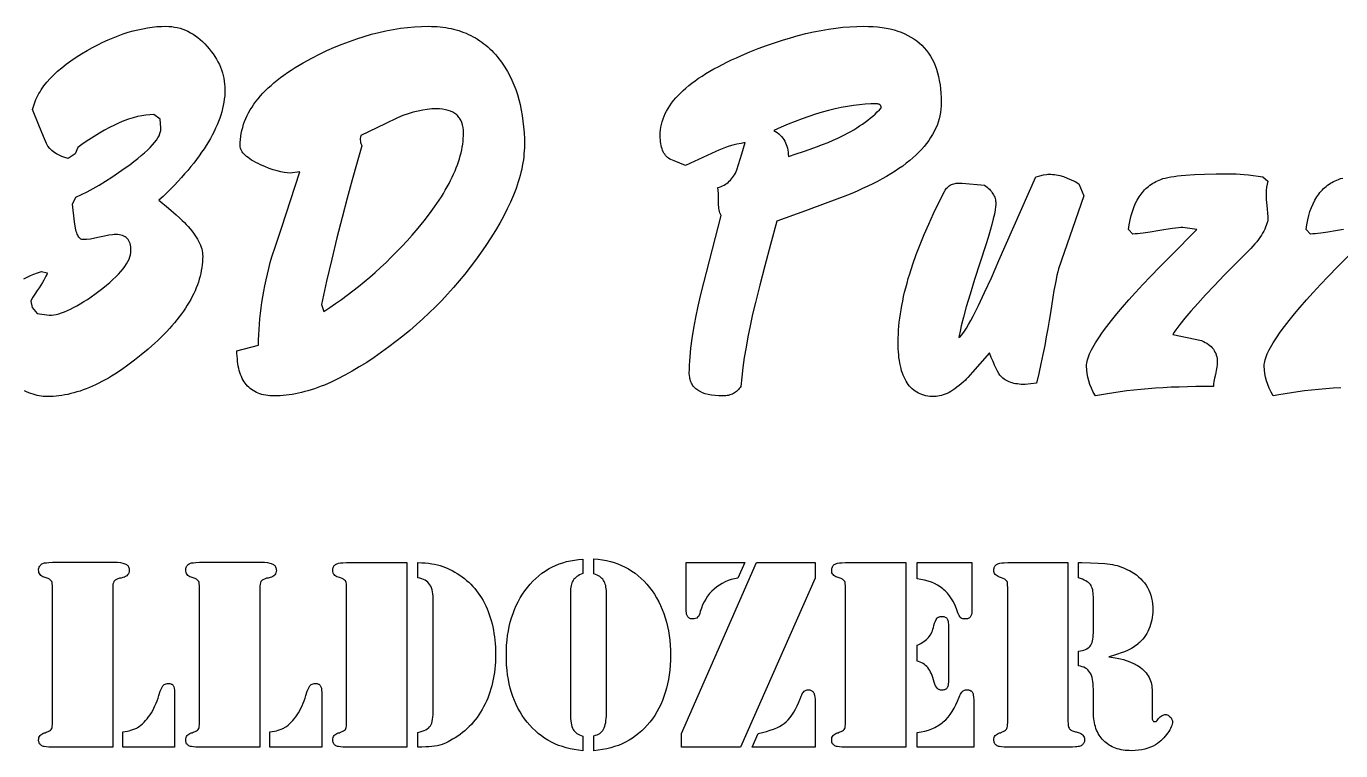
# Model space of a CAD drawing. Extents: x 7 to 905, y -397 to 592.
# Drawn here: x 407.4 to 549.8, y -102.8 to -24.4 of the extents above; entities that cross this region are included whole.
import ezdxf

# ---------------------------------------------------------------- set-up
doc = ezdxf.new("R2010")
doc.units = 0
doc.header["$MEASUREMENT"] = 0
doc.layers.add('TEXT', color=18, linetype='CONTINUOUS')

msp = doc.modelspace()

# ---------------------------------------------------------------- linework, layer by layer
at = {"layer": 'TEXT'}
for points in [[(407.16, -51.73), (407.5, -51.55), (407.87, -51.38), (408.25, -51.22), (408.65, -51.08), (409.07, -50.94), (409.69, -51.08), (409.63, -51.26), (409.54, -51.46), (409.44, -51.67), (409.31, -51.9), (409.16, -52.15), (408.99, -52.42), (408.8, -52.7), (408.59, -53), (408.34, -53.39), (408.14, -53.71), (408, -53.97), (407.9, -54.17), (408.04, -54.86), (408.59, -55.48), (409.9, -55.68), (410.14, -55.67), (410.4, -55.64), (410.67, -55.59), (410.96, -55.52), (411.25, -55.43), (411.56, -55.32), (411.88, -55.18), (412.21, -55.03), (412.55, -54.86), (412.91, -54.66), (413.27, -54.45), (413.65, -54.21), (414.04, -53.96), (414.45, -53.68), (414.86, -53.39), (415.29, -53.07), (415.71, -52.75), (416.11, -52.43), (416.47, -52.12), (416.81, -51.82), (417.12, -51.52), (417.41, -51.23), (417.66, -50.94), (417.9, -50.67), (418.1, -50.39), (418.27, -50.13), (418.42, -49.87), (418.55, -49.62), (418.64, -49.37), (418.71, -49.13), (418.75, -48.9), (418.76, -48.67), (418.76, -48.47), (418.74, -48.27), (418.7, -48.09), (418.66, -47.92), (418.6, -47.77), (418.53, -47.63), (418.45, -47.5), (418.35, -47.38), (418.24, -47.28), (418.12, -47.2), (417.98, -47.12), (417.84, -47.06), (417.67, -47.02), (417.5, -46.98), (417.31, -46.96), (417.11, -46.95), (416.95, -46.96), (416.77, -46.97), (416.37, -47.02), (415.9, -47.11), (415.36, -47.23), (414.83, -47.35), (414.36, -47.44), (413.95, -47.49), (413.77, -47.5), (413.61, -47.5), (413.52, -47.5), (413.43, -47.47), (413.34, -47.44), (413.26, -47.38), (413.19, -47.32), (413.12, -47.23), (413.05, -47.14), (412.99, -47.02), (412.93, -46.9), (412.88, -46.75), (412.83, -46.6), (412.78, -46.42), (412.71, -46.03), (412.65, -45.58), (412.44, -43.66), (412.78, -42.9), (413.39, -42.63), (414.02, -42.32), (414.66, -41.97), (415.33, -41.59), (416.01, -41.18), (416.7, -40.74), (417.41, -40.25), (418.14, -39.74), (418.63, -39.39), (419.08, -39.05), (419.49, -38.73), (419.88, -38.41), (420.23, -38.1), (420.55, -37.81), (420.84, -37.52), (421.1, -37.25), (421.32, -36.98), (421.52, -36.73), (421.68, -36.48), (421.8, -36.25), (421.9, -36.02), (421.96, -35.81), (421.98, -35.7), (421.99, -35.6), (422, -35.5), (421.99, -35.41), (421.92, -34.45), (421.24, -33.97), (420.81, -33.98), (420.37, -34.02), (419.92, -34.09), (419.46, -34.19), (418.98, -34.31), (418.5, -34.47), (418, -34.65), (417.49, -34.86), (416.97, -35.1), (416.44, -35.36), (415.89, -35.65), (415.34, -35.98), (414.77, -36.32), (414.19, -36.7), (413.59, -37.11), (412.99, -37.54), (412.71, -38.23), (411.96, -38.71), (411.61, -38.61), (411.28, -38.5), (410.97, -38.36), (410.69, -38.21), (410.42, -38.04), (410.18, -37.84), (409.96, -37.63), (409.76, -37.4), (409.7, -37.31), (409.6, -37.1), (409.28, -36.34), (408.78, -35.11), (408.11, -33.42), (408.17, -33.2), (408.23, -32.98), (408.3, -32.76), (408.38, -32.55), (408.47, -32.34), (408.57, -32.12), (408.67, -31.91), (408.79, -31.7), (408.91, -31.49), (409.04, -31.29), (409.18, -31.08), (409.33, -30.87), (409.65, -30.47), (410, -30.06), (410.39, -29.67), (410.81, -29.28), (411.26, -28.89), (411.74, -28.51), (412.26, -28.13), (412.82, -27.75), (413.4, -27.39), (414.02, -27.02), (414.59, -26.71), (415.16, -26.41), (415.72, -26.14), (416.28, -25.88), (416.83, -25.65), (417.38, -25.43), (417.92, -25.24), (418.45, -25.06), (418.98, -24.91), (419.51, -24.78), (420.03, -24.67), (420.54, -24.58), (421.05, -24.5), (421.55, -24.45), (422.05, -24.42), (422.54, -24.41), (422.86, -24.42), (423.17, -24.45), (423.47, -24.49), (423.78, -24.55), (424.07, -24.62), (424.36, -24.72), (424.65, -24.83), (424.93, -24.95), (425.21, -25.1), (425.48, -25.26), (425.75, -25.44), (426.01, -25.63), (426.27, -25.84), (426.52, -26.07), (426.77, -26.31), (427.01, -26.58), (427.24, -26.85), (427.46, -27.12), (427.66, -27.4), (427.85, -27.68), (428.03, -27.97), (428.18, -28.25), (428.33, -28.54), (428.45, -28.84), (428.57, -29.13), (428.66, -29.43), (428.75, -29.73), (428.81, -30.04), (428.87, -30.34), (428.9, -30.66), (428.93, -30.97), (428.93, -31.28), (428.93, -31.62), (428.91, -31.95), (428.87, -32.29), (428.82, -32.63), (428.76, -32.97), (428.68, -33.32), (428.59, -33.67), (428.49, -34.02), (428.37, -34.37), (428.24, -34.73), (428.09, -35.09), (427.93, -35.45), (427.76, -35.81), (427.57, -36.18), (427.36, -36.55), (427.15, -36.92), (426.92, -37.3), (426.67, -37.67), (426.41, -38.05), (426.14, -38.44), (425.86, -38.82), (425.56, -39.21), (425.24, -39.6), (424.91, -40), (424.57, -40.39), (424.22, -40.79), (423.85, -41.19), (423.46, -41.6), (423.06, -42.01), (422.65, -42.42), (422.23, -42.83), (421.79, -43.24), (422.82, -44.1), (423.66, -44.82), (424, -45.13), (424.3, -45.41), (424.55, -45.65), (424.74, -45.86), (424.96, -46.09), (425.16, -46.33), (425.35, -46.56), (425.52, -46.79), (425.68, -47.02), (425.83, -47.24), (425.96, -47.46), (426.08, -47.68), (426.19, -47.89), (426.28, -48.1), (426.35, -48.31), (426.42, -48.51), (426.47, -48.71), (426.5, -48.91), (426.52, -49.1), (426.53, -49.29), (426.52, -49.6), (426.51, -49.91), (426.48, -50.22), (426.44, -50.53), (426.38, -50.84), (426.32, -51.15), (426.25, -51.46), (426.16, -51.78), (426.06, -52.09), (425.95, -52.4), (425.83, -52.71), (425.7, -53.03), (425.55, -53.34), (425.4, -53.65), (425.23, -53.97), (425.05, -54.28), (424.86, -54.6), (424.66, -54.91), (424.45, -55.23), (424.22, -55.54), (423.98, -55.86), (423.74, -56.18), (423.48, -56.49), (423.2, -56.81), (422.92, -57.13), (422.63, -57.45), (422.32, -57.76), (422, -58.08), (421.67, -58.4), (421.33, -58.72), (420.62, -59.36), (419.88, -59.98), (419.15, -60.56), (418.43, -61.1), (417.72, -61.6), (417.01, -62.06), (416.66, -62.28), (416.31, -62.48), (415.96, -62.68), (415.62, -62.86), (415.27, -63.04), (414.93, -63.2), (414.59, -63.36), (414.25, -63.5), (413.91, -63.64), (413.58, -63.76), (413.25, -63.88), (412.91, -63.98), (412.58, -64.08), (412.26, -64.16), (411.93, -64.24), (411.6, -64.3), (411.28, -64.36), (410.96, -64.4), (410.64, -64.44), (410.32, -64.46), (410.01, -64.48), (409.69, -64.48), (409.48, -64.48), (409.26, -64.46), (409.04, -64.43), (408.82, -64.4), (408.6, -64.35), (408.37, -64.3), (408.15, -64.23), (407.92, -64.15), (407.69, -64.07), (407.46, -63.97), (407.23, -63.86)], [(550.1, -46.39), (549.24, -46.54), (548.39, -46.69), (547.65, -46.8), (547.33, -46.84), (547.03, -46.86), (546.77, -46.88), (546.53, -46.89), (546.05, -46.41), (546.13, -45.88), (546.22, -45.37), (546.34, -44.89), (546.47, -44.44), (546.63, -44.01), (546.8, -43.61), (546.99, -43.23), (547.2, -42.88), (547.43, -42.56), (547.55, -42.4), (547.68, -42.25), (547.81, -42.11), (547.94, -41.98), (548.08, -41.85), (548.23, -41.73), (548.38, -41.61), (548.53, -41.5), (548.69, -41.4), (548.85, -41.3), (549.02, -41.21), (549.19, -41.13), (549.37, -41.05), (549.55, -40.98), (549.78, -40.9), (550.03, -40.83)], [(549.82, -63.53), (548.99, -63.58), (548.18, -63.64), (547.39, -63.71), (546.62, -63.78), (545.88, -63.87), (545.15, -63.96), (544.45, -64.06), (543.77, -64.17), (543.11, -64.29), (542.47, -64.41), (542.25, -64), (542.05, -63.59), (541.89, -63.18), (541.75, -62.78), (541.65, -62.38), (541.57, -61.98), (541.53, -61.58), (541.51, -61.18), (541.52, -61.02), (541.54, -60.85), (541.57, -60.68), (541.62, -60.49), (541.68, -60.29), (541.76, -60.09), (541.84, -59.87), (541.95, -59.65), (542.06, -59.41), (542.19, -59.17), (542.49, -58.66), (542.84, -58.11), (543.25, -57.52), (543.71, -56.9), (544.22, -56.24), (544.79, -55.54), (545.42, -54.8), (546.09, -54.03), (546.83, -53.22), (547.61, -52.37), (548.45, -51.49), (549.46, -50.45), (550.64, -49.26)]]:
    msp.add_lwpolyline(points, dxfattribs=at)
for points in [[(430.24, -59.53), (432.58, -58.91), (432.58, -58.35), (432.6, -57.79), (432.63, -57.22), (432.67, -56.64), (432.72, -56.06), (432.78, -55.48), (432.85, -54.89), (432.94, -54.29), (433.03, -53.69), (433.14, -53.09), (433.26, -52.48), (433.39, -51.86), (433.53, -51.25), (433.68, -50.62), (433.85, -49.99), (434.02, -49.36), (434.42, -48.19), (435.05, -46.27), (437.04, -40.15), (436.01, -40.29), (435.69, -40.27), (435.35, -40.23), (434.98, -40.16), (434.59, -40.06), (434.17, -39.94), (433.73, -39.79), (433.27, -39.6), (432.78, -39.39), (432.52, -39.27), (432.27, -39.14), (432.04, -39.01), (431.82, -38.88), (431.62, -38.75), (431.44, -38.62), (431.28, -38.49), (431.13, -38.36), (431.01, -38.24), (430.89, -38.11), (430.8, -37.98), (430.72, -37.85), (430.66, -37.72), (430.62, -37.59), (430.59, -37.46), (430.58, -37.33), (430.59, -36.99), (430.61, -36.66), (430.65, -36.33), (430.71, -36), (430.77, -35.67), (430.86, -35.35), (430.96, -35.02), (431.07, -34.7), (431.2, -34.39), (431.34, -34.07), (431.5, -33.76), (431.68, -33.45), (431.87, -33.15), (432.07, -32.85), (432.29, -32.54), (432.53, -32.25), (432.78, -31.95), (433.04, -31.66), (433.32, -31.37), (433.62, -31.08), (433.93, -30.8), (434.25, -30.52), (434.6, -30.24), (434.95, -29.96), (435.32, -29.69), (435.71, -29.42), (436.11, -29.15), (436.53, -28.88), (436.96, -28.62), (437.41, -28.36), (437.87, -28.1), (438.35, -27.85), (439.17, -27.43), (439.99, -27.04), (440.81, -26.68), (441.62, -26.34), (442.42, -26.04), (443.22, -25.75), (444.02, -25.5), (444.81, -25.27), (445.6, -25.07), (446.38, -24.9), (447.16, -24.75), (447.94, -24.63), (448.71, -24.53), (449.48, -24.47), (450.24, -24.43), (451, -24.41), (451.32, -24.42), (451.63, -24.43), (451.94, -24.45), (452.25, -24.47), (452.55, -24.51), (452.85, -24.55), (453.14, -24.6), (453.43, -24.66), (453.71, -24.73), (453.99, -24.8), (454.26, -24.88), (454.53, -24.97), (454.8, -25.07), (455.06, -25.17), (455.32, -25.29), (455.57, -25.41), (455.81, -25.54), (456.06, -25.67), (456.29, -25.82), (456.53, -25.97), (456.76, -26.13), (456.98, -26.3), (457.2, -26.47), (457.41, -26.65), (457.62, -26.85), (457.83, -27.04), (458.03, -27.25), (458.23, -27.46), (458.42, -27.69), (458.61, -27.92), (458.79, -28.15), (458.97, -28.4), (459.26, -28.84), (459.53, -29.29), (459.79, -29.76), (460.02, -30.24), (460.24, -30.74), (460.43, -31.26), (460.61, -31.79), (460.77, -32.33), (460.91, -32.89), (461.04, -33.47), (461.14, -34.07), (461.22, -34.67), (461.29, -35.3), (461.34, -35.94), (461.37, -36.59), (461.37, -37.26), (461.37, -37.58), (461.36, -37.9), (461.33, -38.22), (461.3, -38.54), (461.26, -38.87), (461.21, -39.2), (461.15, -39.54), (461.08, -39.88), (461, -40.22), (460.91, -40.56), (460.81, -40.91), (460.71, -41.26), (460.59, -41.61), (460.47, -41.97), (460.19, -42.69), (459.87, -43.43), (459.52, -44.18), (459.13, -44.94), (458.71, -45.72), (458.24, -46.51), (457.74, -47.31), (457.21, -48.12), (456.63, -48.95), (456.07, -49.72), (455.5, -50.48), (454.92, -51.23), (454.31, -51.96), (453.7, -52.68), (453.06, -53.39), (452.42, -54.08), (451.75, -54.76), (451.07, -55.42), (450.38, -56.07), (449.67, -56.7), (448.95, -57.32), (448.21, -57.93), (447.46, -58.52), (446.69, -59.1), (445.91, -59.67), (445.09, -60.24), (444.29, -60.78), (443.49, -61.28), (442.71, -61.74), (441.94, -62.17), (441.18, -62.56), (440.44, -62.91), (439.71, -63.23), (439.35, -63.37), (438.99, -63.5), (438.63, -63.63), (438.28, -63.75), (437.93, -63.85), (437.59, -63.95), (437.24, -64.04), (436.9, -64.12), (436.57, -64.19), (436.23, -64.25), (435.9, -64.3), (435.57, -64.34), (435.25, -64.37), (434.93, -64.39), (434.61, -64.41), (434.3, -64.41), (434.05, -64.41), (433.8, -64.39), (433.57, -64.37), (433.35, -64.34), (433.13, -64.29), (432.92, -64.24), (432.72, -64.18), (432.52, -64.11), (432.34, -64.03), (432.16, -63.94), (431.99, -63.84), (431.82, -63.73), (431.67, -63.61), (431.52, -63.48), (431.38, -63.34), (431.25, -63.19), (431.13, -63.03), (431.02, -62.87), (430.91, -62.69), (430.81, -62.51), (430.72, -62.31), (430.64, -62.11), (430.56, -61.89), (430.49, -61.67), (430.43, -61.43), (430.38, -61.19), (430.34, -60.94), (430.3, -60.68), (430.28, -60.4), (430.26, -60.12), (430.24, -59.83)], [(484.81, -63.38), (484.73, -63.51), (484.65, -63.62), (484.55, -63.73), (484.46, -63.83), (484.36, -63.92), (484.25, -64.01), (484.14, -64.09), (484.02, -64.15), (483.9, -64.21), (483.77, -64.27), (483.64, -64.31), (483.5, -64.35), (483.35, -64.38), (483.2, -64.4), (483.05, -64.41), (482.89, -64.41), (482.45, -64.4), (482.03, -64.37), (481.65, -64.33), (481.29, -64.26), (480.97, -64.17), (480.67, -64.06), (480.4, -63.94), (480.27, -63.87), (480.15, -63.79), (480.04, -63.71), (479.94, -63.63), (479.85, -63.54), (479.76, -63.45), (479.67, -63.35), (479.6, -63.24), (479.53, -63.13), (479.47, -63.02), (479.42, -62.9), (479.37, -62.78), (479.33, -62.65), (479.3, -62.52), (479.28, -62.38), (479.26, -62.24), (479.24, -61.94), (479.25, -61.53), (479.26, -61.1), (479.29, -60.65), (479.32, -60.19), (479.36, -59.72), (479.42, -59.23), (479.55, -58.19), (479.73, -57.09), (479.94, -55.93), (480.19, -54.71), (480.48, -53.42), (482.68, -44.89), (482.62, -44.75), (482.56, -44.61), (482.51, -44.45), (482.47, -44.29), (482.44, -44.13), (482.42, -43.95), (482.41, -43.77), (482.41, -43.59), (482.41, -42.49), (482.34, -41.87), (482.51, -41.81), (482.68, -41.75), (482.85, -41.68), (483.01, -41.59), (483.16, -41.5), (483.3, -41.41), (483.44, -41.3), (483.57, -41.18), (483.7, -41.06), (483.82, -40.92), (483.93, -40.78), (484.04, -40.63), (484.14, -40.47), (484.23, -40.31), (484.32, -40.13), (484.4, -39.94), (484.93, -38.21), (485.29, -36.99), (484.84, -37.08), (484.4, -37.18), (483.97, -37.29), (483.57, -37.4), (483.17, -37.53), (482.8, -37.66), (482.44, -37.8), (482.1, -37.95), (478.83, -39.46), (477.58, -38.98), (477.25, -38.84), (477.11, -38.78), (476.99, -38.69), (476.87, -38.6), (476.76, -38.5), (476.66, -38.39), (476.57, -38.26), (476.49, -38.13), (476.41, -37.99), (476.34, -37.83), (476.28, -37.67), (476.23, -37.49), (476.18, -37.31), (476.15, -37.11), (476.12, -36.91), (476.1, -36.69), (476.09, -36.47), (476.08, -36.23), (476.09, -35.93), (476.12, -35.63), (476.16, -35.33), (476.22, -35.03), (476.3, -34.74), (476.39, -34.44), (476.5, -34.15), (476.63, -33.86), (476.78, -33.58), (476.94, -33.29), (477.12, -33.01), (477.32, -32.73), (477.53, -32.45), (477.77, -32.17), (478.02, -31.9), (478.28, -31.63), (478.57, -31.36), (478.87, -31.09), (479.18, -30.83), (479.52, -30.56), (479.87, -30.3), (480.24, -30.04), (480.63, -29.79), (481.03, -29.53), (481.45, -29.28), (481.89, -29.03), (482.35, -28.78), (482.82, -28.54), (483.31, -28.29), (483.81, -28.05), (484.34, -27.81), (484.88, -27.57), (485.79, -27.19), (486.7, -26.83), (487.59, -26.5), (488.47, -26.19), (489.33, -25.91), (490.19, -25.65), (491.04, -25.41), (491.87, -25.2), (492.7, -25.02), (493.51, -24.86), (494.31, -24.72), (495.1, -24.61), (495.88, -24.52), (496.64, -24.46), (497.4, -24.42), (498.14, -24.41), (498.66, -24.42), (499.16, -24.44), (499.64, -24.48), (500.11, -24.54), (500.56, -24.61), (500.99, -24.7), (501.41, -24.81), (501.81, -24.93), (502.2, -25.06), (502.57, -25.22), (502.92, -25.39), (503.25, -25.57), (503.57, -25.77), (503.88, -25.99), (504.16, -26.22), (504.43, -26.47), (504.69, -26.74), (504.92, -27.02), (505.15, -27.32), (505.35, -27.63), (505.54, -27.96), (505.71, -28.31), (505.87, -28.67), (506.01, -29.05), (506.13, -29.45), (506.23, -29.86), (506.32, -30.28), (506.4, -30.73), (506.46, -31.19), (506.5, -31.66), (506.52, -32.15), (506.53, -32.66), (506.52, -33.02), (506.49, -33.38), (506.44, -33.74), (506.38, -34.09), (506.29, -34.44), (506.19, -34.78), (506.07, -35.13), (505.92, -35.46), (505.76, -35.8), (505.58, -36.13), (505.38, -36.46), (505.17, -36.78), (504.93, -37.1), (504.67, -37.42), (504.4, -37.73), (504.11, -38.04), (503.79, -38.34), (503.46, -38.64), (503.11, -38.94), (502.74, -39.24), (502.36, -39.53), (501.95, -39.81), (501.52, -40.1), (501.08, -40.38), (500.61, -40.65), (500.13, -40.93), (499.63, -41.2), (499.11, -41.46), (498.57, -41.72), (498.01, -41.98), (497.43, -42.24), (496.84, -42.49), (495.89, -42.86), (494.23, -43.48), (491.84, -44.37), (488.73, -45.51), (488.04, -48.02), (487.42, -50.32), (486.87, -52.42), (486.39, -54.31), (486.1, -55.58), (485.83, -56.81), (485.59, -58), (485.38, -59.15), (485.19, -60.27), (485.04, -61.34), (484.91, -62.38)], [(443.78, -37.33), (443.25, -39.12), (442.71, -41.01), (442.16, -43), (441.62, -45.1), (441.06, -47.3), (440.51, -49.6), (439.95, -52.01), (439.38, -54.52), (439.66, -55.27), (440.3, -54.85), (440.93, -54.42), (441.56, -53.98), (442.19, -53.52), (442.8, -53.05), (443.42, -52.56), (444.02, -52.07), (444.62, -51.56), (445.22, -51.04), (445.8, -50.5), (446.39, -49.96), (446.96, -49.39), (447.53, -48.82), (448.1, -48.24), (448.66, -47.64), (449.21, -47.02), (449.88, -46.24), (450.51, -45.47), (451.1, -44.71), (451.65, -43.96), (452.15, -43.23), (452.38, -42.86), (452.6, -42.5), (452.81, -42.15), (453.02, -41.79), (453.21, -41.44), (453.38, -41.1), (453.55, -40.75), (453.71, -40.41), (453.86, -40.07), (453.99, -39.74), (454.12, -39.41), (454.23, -39.08), (454.34, -38.75), (454.43, -38.43), (454.51, -38.11), (454.58, -37.79), (454.64, -37.48), (454.69, -37.17), (454.73, -36.86), (454.75, -36.56), (454.77, -36.26), (454.78, -35.96), (454.77, -35.64), (454.73, -35.35), (454.67, -35.07), (454.59, -34.82), (454.49, -34.58), (454.43, -34.47), (454.36, -34.37), (454.29, -34.27), (454.21, -34.17), (454.13, -34.08), (454.04, -34), (453.94, -33.92), (453.84, -33.85), (453.62, -33.71), (453.38, -33.6), (453.11, -33.51), (452.83, -33.44), (452.51, -33.39), (452.18, -33.36), (451.82, -33.35), (451.35, -33.36), (450.86, -33.41), (450.36, -33.48), (449.85, -33.59), (449.31, -33.72), (448.77, -33.89), (448.21, -34.08), (447.63, -34.31), (446.29, -34.96), (443.64, -36.23), (443.61, -36.4), (443.6, -36.56), (443.6, -36.71), (443.61, -36.85), (443.63, -36.99), (443.67, -37.11), (443.72, -37.23)], [(488.38, -35.68), (488.58, -35.8), (488.76, -35.92), (488.92, -36.05), (489.08, -36.19), (489.22, -36.34), (489.35, -36.5), (489.47, -36.66), (489.57, -36.83), (489.66, -37.01), (489.74, -37.2), (489.81, -37.4), (489.87, -37.6), (489.91, -37.82), (489.94, -38.04), (489.96, -38.26), (489.97, -38.5), (490.8, -38.23), (491.59, -37.96), (492.33, -37.71), (493.02, -37.45), (493.67, -37.21), (494.27, -36.97), (494.82, -36.73), (495.33, -36.51), (495.69, -36.33), (496.05, -36.16), (496.39, -35.97), (496.73, -35.79), (497.06, -35.6), (497.38, -35.4), (497.69, -35.2), (497.99, -35), (498.28, -34.79), (498.56, -34.58), (498.84, -34.36), (499.1, -34.14), (499.36, -33.91), (499.6, -33.68), (499.84, -33.45), (500.07, -33.21), (500.03, -33.11), (499.98, -33.03), (499.93, -32.96), (499.86, -32.9), (499.79, -32.85), (499.71, -32.82), (499.62, -32.8), (499.52, -32.8), (498.91, -32.81), (498.29, -32.84), (497.66, -32.9), (497.02, -32.98), (496.36, -33.08), (495.7, -33.2), (495.02, -33.35), (494.33, -33.52), (493.63, -33.71), (492.91, -33.92), (492.19, -34.16), (491.45, -34.42), (490.7, -34.7), (489.94, -35.01), (489.17, -35.33)], [(515.6, -63.17), (515.17, -63.16), (514.97, -63.14), (514.77, -63.12), (514.58, -63.09), (514.4, -63.05), (514.22, -63), (514.05, -62.95), (513.9, -62.89), (513.74, -62.83), (513.6, -62.75), (513.46, -62.67), (513.33, -62.59), (513.21, -62.49), (513.1, -62.39), (512.99, -62.28), (512.88, -62.15), (512.76, -61.97), (512.62, -61.73), (512.47, -61.44), (512.31, -61.09), (512.14, -60.7), (511.95, -60.24), (511.75, -59.74), (510.71, -60.95), (509.93, -61.85), (509.41, -62.43), (509.24, -62.6), (509.14, -62.69), (508.91, -62.91), (508.68, -63.11), (508.46, -63.3), (508.23, -63.48), (508.01, -63.64), (507.8, -63.78), (507.58, -63.92), (507.37, -64.03), (507.16, -64.14), (506.96, -64.23), (506.75, -64.31), (506.55, -64.37), (506.35, -64.42), (506.16, -64.45), (505.96, -64.47), (505.77, -64.48), (505.53, -64.47), (505.3, -64.46), (505.07, -64.43), (504.86, -64.39), (504.64, -64.34), (504.44, -64.27), (504.25, -64.2), (504.06, -64.11), (503.88, -64.01), (503.71, -63.9), (503.54, -63.78), (503.39, -63.65), (503.24, -63.51), (503.1, -63.35), (502.96, -63.18), (502.84, -63), (502.72, -62.81), (502.61, -62.61), (502.5, -62.4), (502.41, -62.17), (502.32, -61.94), (502.24, -61.69), (502.17, -61.43), (502.1, -61.16), (502.04, -60.87), (501.99, -60.58), (501.95, -60.27), (501.92, -59.96), (501.89, -59.63), (501.87, -59.29), (501.86, -58.93), (501.86, -58.57), (501.86, -58.15), (501.88, -57.73), (501.9, -57.31), (501.93, -56.87), (501.98, -56.43), (502.03, -55.99), (502.1, -55.54), (502.17, -55.08), (502.25, -54.61), (502.35, -54.14), (502.45, -53.67), (502.56, -53.19), (502.68, -52.7), (502.82, -52.2), (502.96, -51.7), (503.11, -51.2), (503.44, -50.17), (503.82, -49.11), (504.23, -48.04), (504.68, -46.93), (505.17, -45.81), (505.7, -44.66), (506.27, -43.48), (506.87, -42.28), (506.94, -42.16), (507.02, -42.04), (507.11, -41.94), (507.2, -41.84), (507.3, -41.75), (507.4, -41.67), (507.51, -41.6), (507.63, -41.54), (507.75, -41.49), (507.88, -41.45), (508.02, -41.42), (508.16, -41.39), (508.31, -41.38), (508.47, -41.37), (508.63, -41.38), (508.8, -41.39), (511.2, -41.59), (511.49, -41.82), (511.62, -41.94), (511.74, -42.05), (511.86, -42.17), (511.96, -42.29), (512.05, -42.42), (512.13, -42.54), (512.2, -42.66), (512.27, -42.79), (512.32, -42.92), (512.36, -43.05), (512.4, -43.18), (512.42, -43.32), (512.44, -43.45), (512.44, -43.59), (512.44, -43.73), (512.42, -43.9), (512.37, -44.28), (512.29, -44.73), (512.16, -45.25), (512.01, -45.85), (511.82, -46.51), (511.6, -47.25), (511.34, -48.05), (510.69, -50.05), (510.13, -51.83), (509.65, -53.4), (509.24, -54.76), (508.92, -55.9), (508.69, -56.84), (508.6, -57.23), (508.53, -57.57), (508.48, -57.86), (508.45, -58.09), (508.51, -58.05), (508.58, -58), (508.72, -57.85), (508.88, -57.65), (509.06, -57.39), (509.26, -57.07), (509.48, -56.69), (509.72, -56.26), (509.98, -55.77), (510.26, -55.22), (510.56, -54.61), (511.22, -53.23), (511.96, -51.62), (512.78, -49.77), (516.77, -40.7), (517.22, -40.58), (517.61, -40.49), (517.94, -40.44), (518.09, -40.43), (518.21, -40.43), (518.4, -40.43), (518.59, -40.44), (518.79, -40.46), (518.98, -40.49), (519.18, -40.53), (519.38, -40.57), (519.78, -40.68), (520.18, -40.83), (520.6, -41.01), (521.02, -41.22), (521.44, -41.46), (521.99, -42.76), (519.24, -50.67), (519.15, -50.97), (519.06, -51.35), (518.96, -51.82), (518.85, -52.37), (518.73, -53), (518.61, -53.72), (518.35, -55.41), (518.22, -56.25), (518.08, -57.12), (517.91, -58.03), (517.73, -58.97), (517.53, -59.93), (517.32, -60.94), (517.09, -61.97), (516.84, -63.04)], [(536.43, -60.77), (536.41, -61.01), (536.37, -61.3), (536.31, -61.66), (536.22, -62.08), (536.13, -62.49), (536.07, -62.85), (536.03, -63.14), (536.01, -63.38), (535.05, -63.39), (534.12, -63.4), (533.2, -63.42), (532.3, -63.45), (531.43, -63.48), (530.58, -63.53), (529.74, -63.58), (528.93, -63.64), (528.15, -63.71), (527.38, -63.78), (526.63, -63.87), (525.91, -63.96), (525.21, -64.06), (524.53, -64.17), (523.87, -64.29), (523.23, -64.41), (523, -64), (522.81, -63.59), (522.64, -63.18), (522.51, -62.78), (522.4, -62.38), (522.33, -61.98), (522.28, -61.58), (522.27, -61.18), (522.27, -61.02), (522.3, -60.85), (522.33, -60.68), (522.38, -60.49), (522.44, -60.29), (522.51, -60.09), (522.6, -59.87), (522.7, -59.65), (522.82, -59.41), (522.95, -59.17), (523.24, -58.66), (523.6, -58.11), (524, -57.52), (524.46, -56.9), (524.98, -56.24), (525.55, -55.54), (526.17, -54.8), (526.85, -54.03), (527.58, -53.22), (528.37, -52.37), (529.21, -51.49), (530.22, -50.45), (531.39, -49.26), (534.23, -46.41), (532.71, -46.2), (532.48, -46.2), (532.21, -46.22), (531.91, -46.25), (531.59, -46.28), (530.85, -46.39), (530, -46.54), (529.15, -46.69), (528.41, -46.8), (528.09, -46.84), (527.79, -46.86), (527.52, -46.88), (527.29, -46.89), (526.8, -46.41), (526.88, -45.88), (526.98, -45.37), (527.09, -44.89), (527.23, -44.44), (527.38, -44.01), (527.55, -43.61), (527.75, -43.23), (527.96, -42.88), (528.18, -42.56), (528.31, -42.4), (528.43, -42.25), (528.56, -42.11), (528.7, -41.98), (528.84, -41.85), (528.98, -41.73), (529.13, -41.61), (529.29, -41.5), (529.44, -41.4), (529.61, -41.3), (529.78, -41.21), (529.95, -41.13), (530.13, -41.05), (530.31, -40.98), (530.53, -40.9), (530.79, -40.83), (531.07, -40.77), (531.39, -40.7), (531.74, -40.65), (532.12, -40.6), (532.53, -40.55), (532.97, -40.51), (533.96, -40.44), (535.06, -40.4), (536.3, -40.37), (537.66, -40.36), (538.05, -40.36), (538.46, -40.38), (538.89, -40.41), (539.35, -40.44), (539.82, -40.49), (540.32, -40.55), (540.84, -40.62), (541.37, -40.7), (541.92, -41.18), (541.83, -41.5), (541.77, -41.83), (541.73, -42.19), (541.72, -42.56), (541.72, -42.87), (541.74, -43.17), (541.76, -43.48), (541.79, -43.79), (541.92, -45.03), (541.92, -45.21), (541.9, -45.38), (541.86, -45.57), (541.81, -45.76), (541.74, -45.96), (541.66, -46.16), (541.57, -46.36), (541.46, -46.58), (541.34, -46.79), (541.2, -47.02), (541.05, -47.25), (540.88, -47.48), (540.7, -47.72), (540.5, -47.96), (540.07, -48.47), (537.18, -51.35), (536.12, -52.46), (535.16, -53.48), (534.31, -54.41), (533.56, -55.25), (532.91, -56.01), (532.38, -56.68), (532.15, -56.98), (531.94, -57.25), (531.77, -57.51), (531.62, -57.75), (534.71, -58.43), (534.92, -58.52), (535.11, -58.62), (535.29, -58.72), (535.46, -58.84), (535.61, -58.96), (535.75, -59.08), (535.88, -59.22), (536, -59.36), (536.1, -59.51), (536.18, -59.67), (536.26, -59.83), (536.32, -60), (536.37, -60.18), (536.4, -60.37), (536.42, -60.57)], [(416.78, -102.42), (410.25, -102.42), (409.87, -102.42), (409.6, -102.4), (409.37, -102.37), (409.27, -102.34), (409.18, -102.31), (409.1, -102.27), (409.03, -102.22), (408.96, -102.17), (408.91, -102.11), (408.86, -102.05), (408.82, -101.98), (408.8, -101.9), (408.77, -101.82), (408.76, -101.73), (408.76, -101.64), (408.77, -101.51), (408.79, -101.39), (408.84, -101.28), (408.91, -101.17), (408.99, -101.08), (409.09, -101.01), (409.22, -100.94), (409.36, -100.89), (409.47, -100.86), (409.58, -100.81), (409.78, -100.74), (409.92, -100.66), (410.04, -100.58), (410.13, -100.5), (410.18, -100.41), (410.21, -100.3), (410.24, -100.16), (410.25, -99.99), (410.25, -99.78), (410.25, -85.11), (410.25, -84.92), (410.24, -84.75), (410.21, -84.62), (410.18, -84.51), (410.13, -84.42), (410.04, -84.34), (409.92, -84.26), (409.78, -84.18), (409.58, -84.11), (409.47, -84.07), (409.36, -84.03), (409.22, -83.98), (409.09, -83.91), (408.99, -83.83), (408.91, -83.74), (408.84, -83.63), (408.79, -83.52), (408.77, -83.39), (408.76, -83.25), (408.76, -83.15), (408.78, -83.06), (408.8, -82.97), (408.83, -82.89), (408.87, -82.82), (408.92, -82.75), (408.98, -82.69), (409.04, -82.64), (409.12, -82.59), (409.2, -82.56), (409.29, -82.52), (409.39, -82.49), (409.61, -82.46), (409.87, -82.45), (410.25, -82.42), (416.81, -82.42), (417.29, -82.42), (417.61, -82.45), (417.88, -82.51), (418, -82.54), (418.1, -82.58), (418.2, -82.62), (418.28, -82.67), (418.35, -82.72), (418.41, -82.78), (418.46, -82.85), (418.5, -82.92), (418.54, -83), (418.56, -83.09), (418.57, -83.18), (418.58, -83.28), (418.57, -83.43), (418.53, -83.56), (418.48, -83.67), (418.4, -83.78), (418.3, -83.87), (418.18, -83.95), (418.04, -84.01), (417.89, -84.06), (417.68, -84.12), (417.59, -84.15), (417.5, -84.15), (417.28, -84.23), (417.11, -84.32), (417.04, -84.36), (416.98, -84.41), (416.94, -84.46), (416.9, -84.51), (416.85, -84.64), (416.81, -84.8), (416.79, -85), (416.78, -85.23)], [(432.71, -102.42), (426.18, -102.42), (425.79, -102.42), (425.53, -102.4), (425.3, -102.37), (425.2, -102.34), (425.11, -102.31), (425.03, -102.27), (424.96, -102.22), (424.89, -102.17), (424.84, -102.11), (424.79, -102.05), (424.75, -101.98), (424.72, -101.9), (424.7, -101.82), (424.69, -101.73), (424.69, -101.64), (424.69, -101.51), (424.72, -101.39), (424.77, -101.28), (424.84, -101.17), (424.92, -101.08), (425.02, -101.01), (425.14, -100.94), (425.28, -100.89), (425.4, -100.86), (425.51, -100.81), (425.7, -100.74), (425.85, -100.66), (425.97, -100.58), (426.05, -100.5), (426.11, -100.41), (426.14, -100.3), (426.16, -100.16), (426.18, -99.99), (426.18, -99.78), (426.18, -85.11), (426.18, -84.92), (426.16, -84.75), (426.14, -84.62), (426.11, -84.51), (426.05, -84.42), (425.97, -84.34), (425.85, -84.26), (425.7, -84.18), (425.51, -84.11), (425.4, -84.07), (425.28, -84.03), (425.14, -83.98), (425.02, -83.91), (424.92, -83.83), (424.84, -83.74), (424.77, -83.63), (424.72, -83.52), (424.69, -83.39), (424.69, -83.25), (424.69, -83.15), (424.7, -83.06), (424.73, -82.97), (424.76, -82.89), (424.8, -82.82), (424.85, -82.75), (424.9, -82.69), (424.97, -82.64), (425.05, -82.59), (425.13, -82.56), (425.22, -82.52), (425.32, -82.49), (425.54, -82.46), (425.79, -82.45), (426.18, -82.42), (432.74, -82.42), (433.22, -82.42), (433.54, -82.45), (433.81, -82.51), (433.93, -82.54), (434.03, -82.58), (434.13, -82.62), (434.21, -82.67), (434.28, -82.72), (434.34, -82.78), (434.39, -82.85), (434.43, -82.92), (434.46, -83), (434.49, -83.09), (434.5, -83.18), (434.51, -83.28), (434.49, -83.43), (434.46, -83.56), (434.4, -83.67), (434.33, -83.78), (434.23, -83.87), (434.11, -83.95), (433.97, -84.01), (433.82, -84.06), (433.61, -84.12), (433.52, -84.15), (433.43, -84.15), (433.21, -84.23), (433.04, -84.32), (432.97, -84.36), (432.91, -84.41), (432.86, -84.46), (432.83, -84.51), (432.78, -84.64), (432.74, -84.8), (432.72, -85), (432.71, -85.23)], [(448.64, -82.45), (448.64, -102.42), (442.11, -102.42), (441.72, -102.42), (441.46, -102.4), (441.23, -102.37), (441.13, -102.34), (441.04, -102.31), (440.96, -102.27), (440.88, -102.22), (440.82, -102.17), (440.77, -102.11), (440.72, -102.05), (440.68, -101.98), (440.65, -101.9), (440.63, -101.82), (440.62, -101.73), (440.61, -101.64), (440.62, -101.51), (440.65, -101.39), (440.7, -101.28), (440.76, -101.17), (440.85, -101.08), (440.95, -101.01), (441.07, -100.94), (441.21, -100.89), (441.33, -100.86), (441.44, -100.81), (441.63, -100.74), (441.78, -100.66), (441.9, -100.58), (441.98, -100.5), (442.04, -100.41), (442.07, -100.3), (442.09, -100.16), (442.11, -99.99), (442.11, -99.78), (442.11, -85.11), (442.11, -84.92), (442.09, -84.75), (442.07, -84.62), (442.04, -84.51), (441.98, -84.42), (441.9, -84.34), (441.78, -84.26), (441.63, -84.18), (441.44, -84.11), (441.33, -84.07), (441.21, -84.03), (441.07, -83.98), (440.95, -83.92), (440.85, -83.84), (440.76, -83.75), (440.7, -83.65), (440.65, -83.54), (440.62, -83.41), (440.61, -83.28), (440.62, -83.18), (440.63, -83.09), (440.65, -83), (440.68, -82.92), (440.72, -82.85), (440.77, -82.78), (440.83, -82.72), (440.9, -82.67), (440.97, -82.62), (441.06, -82.59), (441.15, -82.55), (441.25, -82.52), (441.47, -82.49), (441.72, -82.48), (442.11, -82.45)], [(449.84, -84.09), (449.84, -82.45), (450.25, -82.46), (450.64, -82.49), (451, -82.52), (451.33, -82.57), (451.64, -82.62), (451.95, -82.69), (452.24, -82.77), (452.53, -82.87), (453.02, -83.06), (453.28, -83.18), (453.55, -83.31), (453.83, -83.47), (454.11, -83.63), (454.37, -83.8), (454.63, -83.98), (454.88, -84.17), (455.12, -84.37), (455.35, -84.58), (455.58, -84.8), (455.79, -85.02), (456, -85.26), (456.19, -85.5), (456.38, -85.75), (456.56, -86.01), (456.73, -86.28), (456.9, -86.56), (457.05, -86.85), (457.2, -87.14), (457.33, -87.44), (457.46, -87.75), (457.57, -88.07), (457.68, -88.39), (457.78, -88.72), (457.87, -89.06), (457.95, -89.4), (458.02, -89.75), (458.08, -90.11), (458.13, -90.47), (458.17, -90.84), (458.21, -91.22), (458.23, -91.6), (458.24, -91.99), (458.25, -92.39), (458.24, -92.79), (458.23, -93.18), (458.2, -93.57), (458.17, -93.95), (458.12, -94.33), (458.07, -94.7), (458, -95.06), (457.93, -95.42), (457.84, -95.77), (457.75, -96.12), (457.64, -96.46), (457.52, -96.79), (457.4, -97.12), (457.26, -97.44), (457.12, -97.75), (456.96, -98.06), (456.8, -98.36), (456.62, -98.65), (456.44, -98.93), (456.25, -99.2), (456.05, -99.47), (455.84, -99.72), (455.63, -99.96), (455.4, -100.2), (455.17, -100.42), (454.93, -100.64), (454.68, -100.84), (454.42, -101.04), (454.16, -101.22), (453.88, -101.4), (453.6, -101.57), (453.31, -101.73), (453.1, -101.84), (452.89, -101.94), (452.47, -102.12), (452.2, -102.2), (451.92, -102.27), (451.64, -102.32), (451.35, -102.36), (451.03, -102.38), (450.68, -102.4), (450.28, -102.41), (449.84, -102.42), (449.84, -100.83), (450.09, -100.77), (450.31, -100.7), (450.52, -100.63), (450.7, -100.55), (450.86, -100.45), (450.99, -100.35), (451.11, -100.24), (451.2, -100.12), (451.27, -99.98), (451.34, -99.82), (451.39, -99.63), (451.43, -99.41), (451.47, -99.17), (451.49, -98.9), (451.51, -98.6), (451.51, -98.28), (451.51, -86.67), (451.51, -86.37), (451.49, -86.1), (451.46, -85.84), (451.42, -85.6), (451.37, -85.38), (451.3, -85.18), (451.23, -85), (451.14, -84.84), (451.04, -84.7), (450.92, -84.57), (450.78, -84.46), (450.62, -84.36), (450.45, -84.27), (450.26, -84.2), (450.06, -84.14)], [(467.71, -83.64), (467.53, -83.71), (467.36, -83.79), (467.21, -83.87), (467.07, -83.96), (466.95, -84.06), (466.84, -84.16), (466.74, -84.26), (466.66, -84.38), (466.59, -84.5), (466.53, -84.63), (466.48, -84.78), (466.44, -84.94), (466.4, -85.12), (466.38, -85.3), (466.37, -85.5), (466.36, -85.71), (466.36, -98.76), (466.37, -99.06), (466.38, -99.33), (466.4, -99.58), (466.44, -99.81), (466.48, -100.02), (466.53, -100.2), (466.59, -100.36), (466.66, -100.5), (466.74, -100.62), (466.84, -100.74), (466.95, -100.84), (467.07, -100.93), (467.21, -101.02), (467.36, -101.09), (467.53, -101.16), (467.71, -101.22), (467.71, -102.81), (467.24, -102.76), (466.78, -102.69), (466.34, -102.61), (465.91, -102.5), (465.49, -102.37), (465.08, -102.23), (464.68, -102.06), (464.3, -101.88), (463.92, -101.68), (463.56, -101.45), (463.22, -101.21), (462.88, -100.95), (462.56, -100.67), (462.25, -100.37), (461.95, -100.05), (461.66, -99.71), (461.39, -99.35), (461.14, -98.98), (460.9, -98.6), (460.68, -98.2), (460.48, -97.8), (460.29, -97.38), (460.13, -96.94), (459.98, -96.5), (459.85, -96.04), (459.73, -95.57), (459.64, -95.09), (459.56, -94.59), (459.5, -94.08), (459.45, -93.56), (459.42, -93.02), (459.42, -92.48), (459.43, -91.92), (459.45, -91.39), (459.5, -90.86), (459.56, -90.34), (459.64, -89.84), (459.74, -89.35), (459.85, -88.88), (459.99, -88.41), (460.14, -87.96), (460.31, -87.52), (460.5, -87.09), (460.7, -86.68), (460.93, -86.27), (461.17, -85.88), (461.43, -85.51), (461.71, -85.14), (462, -84.79), (462.3, -84.46), (462.62, -84.16), (462.94, -83.87), (463.28, -83.61), (463.62, -83.36), (463.98, -83.14), (464.35, -82.94), (464.73, -82.76), (465.13, -82.6), (465.53, -82.46), (465.94, -82.34), (466.37, -82.25), (466.8, -82.17), (467.25, -82.12), (467.71, -82.09)], [(468.91, -83.64), (468.91, -82.06), (469.37, -82.09), (469.82, -82.15), (470.26, -82.23), (470.69, -82.33), (471.1, -82.45), (471.51, -82.59), (471.9, -82.75), (472.28, -82.93), (472.65, -83.14), (473.01, -83.36), (473.36, -83.6), (473.7, -83.87), (474.02, -84.16), (474.33, -84.46), (474.63, -84.79), (474.93, -85.14), (475.2, -85.51), (475.46, -85.88), (475.7, -86.27), (475.92, -86.68), (476.13, -87.09), (476.31, -87.52), (476.48, -87.96), (476.63, -88.41), (476.77, -88.88), (476.88, -89.35), (476.98, -89.84), (477.06, -90.34), (477.12, -90.86), (477.17, -91.39), (477.19, -91.92), (477.2, -92.48), (477.19, -93.02), (477.17, -93.56), (477.12, -94.08), (477.06, -94.59), (476.98, -95.09), (476.89, -95.57), (476.77, -96.04), (476.64, -96.5), (476.49, -96.94), (476.33, -97.38), (476.15, -97.8), (475.95, -98.2), (475.73, -98.6), (475.49, -98.98), (475.24, -99.35), (474.97, -99.71), (474.68, -100.05), (474.39, -100.37), (474.08, -100.67), (473.75, -100.95), (473.42, -101.21), (473.07, -101.45), (472.71, -101.68), (472.34, -101.88), (471.95, -102.06), (471.56, -102.23), (471.15, -102.37), (470.72, -102.5), (470.29, -102.61), (469.84, -102.69), (469.38, -102.76), (468.91, -102.81), (468.91, -101.19), (469.09, -101.14), (469.25, -101.09), (469.41, -101.02), (469.54, -100.93), (469.67, -100.84), (469.78, -100.73), (469.87, -100.61), (469.96, -100.47), (470.03, -100.32), (470.09, -100.15), (470.14, -99.97), (470.18, -99.77), (470.21, -99.55), (470.24, -99.31), (470.25, -99.06), (470.25, -98.79), (470.25, -85.68), (470.25, -85.48), (470.24, -85.28), (470.21, -85.1), (470.18, -84.93), (470.14, -84.78), (470.09, -84.63), (470.03, -84.5), (469.96, -84.38), (469.87, -84.26), (469.78, -84.16), (469.67, -84.06), (469.54, -83.97), (469.41, -83.88), (469.25, -83.81), (469.09, -83.74), (468.91, -83.67)], [(492.86, -82.45), (492.86, -84.12), (484.78, -102.42), (478.4, -102.42), (478.4, -100.95), (486.51, -82.45)], [(478.91, -82.45), (485.25, -82.45), (484.51, -84.12), (484.14, -84.19), (483.78, -84.29), (483.44, -84.4), (483.11, -84.54), (482.8, -84.7), (482.5, -84.88), (482.21, -85.08), (481.93, -85.31), (481.67, -85.55), (481.43, -85.81), (481.22, -86.09), (481.02, -86.39), (480.84, -86.7), (480.68, -87.03), (480.55, -87.38), (480.43, -87.75), (480.37, -87.95), (480.3, -88.13), (480.22, -88.27), (480.13, -88.37), (480.04, -88.45), (479.92, -88.51), (479.78, -88.54), (479.63, -88.55), (479.54, -88.55), (479.46, -88.54), (479.38, -88.52), (479.31, -88.49), (479.25, -88.46), (479.19, -88.42), (479.13, -88.37), (479.09, -88.31), (479.01, -88.19), (478.95, -88.04), (478.92, -87.87), (478.91, -87.69)], [(502.68, -82.45), (502.68, -102.42), (496.15, -102.42), (495.76, -102.42), (495.5, -102.4), (495.27, -102.37), (495.17, -102.34), (495.08, -102.31), (495, -102.27), (494.93, -102.22), (494.86, -102.17), (494.81, -102.11), (494.76, -102.05), (494.72, -101.98), (494.69, -101.9), (494.67, -101.82), (494.66, -101.73), (494.66, -101.64), (494.67, -101.51), (494.69, -101.39), (494.74, -101.28), (494.81, -101.17), (494.89, -101.08), (494.99, -101.01), (495.11, -100.94), (495.25, -100.89), (495.37, -100.86), (495.48, -100.81), (495.67, -100.74), (495.82, -100.66), (495.94, -100.58), (496.02, -100.5), (496.08, -100.41), (496.11, -100.3), (496.13, -100.16), (496.15, -99.99), (496.15, -99.78), (496.15, -85.11), (496.15, -84.92), (496.13, -84.75), (496.11, -84.62), (496.08, -84.51), (496.02, -84.42), (495.94, -84.34), (495.82, -84.26), (495.67, -84.18), (495.48, -84.11), (495.37, -84.07), (495.25, -84.03), (495.11, -83.98), (494.99, -83.92), (494.89, -83.84), (494.81, -83.75), (494.74, -83.65), (494.69, -83.54), (494.67, -83.41), (494.66, -83.28), (494.66, -83.18), (494.67, -83.09), (494.7, -83), (494.73, -82.92), (494.77, -82.85), (494.82, -82.78), (494.87, -82.72), (494.94, -82.67), (495.02, -82.62), (495.1, -82.59), (495.19, -82.55), (495.29, -82.52), (495.51, -82.49), (495.76, -82.48), (496.15, -82.45)], [(503.91, -82.45), (509.84, -82.45), (509.84, -87.66), (509.83, -87.88), (509.79, -88.07), (509.77, -88.15), (509.74, -88.22), (509.71, -88.29), (509.67, -88.34), (509.63, -88.39), (509.57, -88.44), (509.52, -88.47), (509.45, -88.5), (509.38, -88.52), (509.3, -88.54), (509.12, -88.55), (508.98, -88.55), (508.85, -88.53), (508.75, -88.49), (508.67, -88.45), (508.59, -88.38), (508.53, -88.3), (508.46, -88.18), (508.4, -88.04), (508.37, -88.01), (508.35, -87.97), (508.34, -87.9), (508.19, -87.47), (508.02, -87.08), (507.84, -86.71), (507.64, -86.37), (507.43, -86.06), (507.2, -85.77), (506.95, -85.51), (506.82, -85.39), (506.69, -85.28), (506.41, -85.07), (506.11, -84.88), (505.79, -84.71), (505.46, -84.57), (505.1, -84.45), (504.72, -84.35), (504.32, -84.27), (503.91, -84.21)], [(520.25, -82.45), (520.25, -99.63), (520.26, -99.88), (520.28, -100.09), (520.32, -100.25), (520.37, -100.38), (520.41, -100.43), (520.46, -100.48), (520.51, -100.53), (520.58, -100.57), (520.76, -100.66), (520.97, -100.74), (521.06, -100.75), (521.15, -100.77), (521.36, -100.83), (521.52, -100.88), (521.65, -100.95), (521.77, -101.02), (521.87, -101.11), (521.95, -101.22), (522.01, -101.33), (522.04, -101.46), (522.05, -101.61), (522.05, -101.71), (522.03, -101.8), (522.01, -101.89), (521.98, -101.97), (521.93, -102.04), (521.88, -102.11), (521.82, -102.17), (521.75, -102.22), (521.67, -102.27), (521.58, -102.31), (521.47, -102.34), (521.35, -102.37), (521.23, -102.39), (521.08, -102.4), (520.76, -102.42), (520.28, -102.42), (513.73, -102.42), (513.34, -102.42), (513.07, -102.4), (512.84, -102.37), (512.74, -102.34), (512.65, -102.31), (512.57, -102.27), (512.5, -102.22), (512.44, -102.17), (512.38, -102.11), (512.34, -102.05), (512.3, -101.98), (512.27, -101.9), (512.25, -101.82), (512.23, -101.73), (512.23, -101.64), (512.24, -101.51), (512.27, -101.39), (512.31, -101.28), (512.38, -101.17), (512.46, -101.08), (512.57, -101.01), (512.69, -100.94), (512.83, -100.89), (512.95, -100.86), (513.05, -100.81), (513.22, -100.74), (513.37, -100.66), (513.49, -100.58), (513.58, -100.49), (513.64, -100.4), (513.68, -100.28), (513.71, -100.14), (513.72, -99.98), (513.73, -99.78), (513.73, -85.11), (513.72, -84.92), (513.71, -84.75), (513.69, -84.62), (513.65, -84.51), (513.6, -84.42), (513.51, -84.34), (513.4, -84.26), (513.25, -84.18), (513.05, -84.11), (512.95, -84.07), (512.83, -84.03), (512.69, -83.97), (512.57, -83.9), (512.46, -83.82), (512.38, -83.73), (512.31, -83.64), (512.27, -83.52), (512.24, -83.4), (512.23, -83.25), (512.23, -83.16), (512.25, -83.07), (512.27, -82.99), (512.3, -82.91), (512.34, -82.84), (512.39, -82.78), (512.45, -82.72), (512.51, -82.67), (512.59, -82.62), (512.67, -82.59), (512.76, -82.55), (512.86, -82.52), (513.08, -82.49), (513.34, -82.48), (513.73, -82.45)], [(521.39, -84.06), (521.39, -82.45), (521.75, -82.45), (522.71, -82.47), (523.54, -82.51), (524.24, -82.56), (524.82, -82.63), (525.08, -82.67), (525.32, -82.72), (525.57, -82.78), (525.8, -82.85), (526.04, -82.93), (526.26, -83.02), (526.48, -83.12), (526.69, -83.22), (526.81, -83.26), (526.92, -83.31), (527.11, -83.43), (527.39, -83.6), (527.66, -83.79), (527.9, -83.98), (528.13, -84.19), (528.34, -84.42), (528.53, -84.65), (528.71, -84.9), (528.86, -85.16), (529, -85.43), (529.12, -85.7), (529.22, -85.99), (529.3, -86.29), (529.36, -86.6), (529.41, -86.91), (529.44, -87.23), (529.45, -87.57), (529.44, -87.84), (529.42, -88.11), (529.39, -88.38), (529.34, -88.64), (529.28, -88.9), (529.21, -89.16), (529.13, -89.41), (529.03, -89.66), (528.92, -89.9), (528.79, -90.13), (528.66, -90.35), (528.52, -90.55), (528.36, -90.74), (528.2, -90.92), (528.02, -91.09), (527.83, -91.25), (527.81, -91.26), (527.77, -91.31), (527.62, -91.42), (527.46, -91.53), (527.3, -91.63), (527.14, -91.73), (526.78, -91.91), (526.36, -92.09), (526.01, -92.23), (525.63, -92.37), (525.19, -92.51), (524.69, -92.66), (524.93, -92.7), (525.16, -92.72), (525.58, -92.79), (525.94, -92.87), (526.26, -92.95), (526.54, -93.03), (526.79, -93.12), (527.04, -93.21), (527.29, -93.32), (527.53, -93.43), (527.65, -93.51), (527.77, -93.58), (527.95, -93.7), (528.12, -93.82), (528.28, -93.95), (528.44, -94.09), (528.58, -94.24), (528.71, -94.39), (528.83, -94.55), (528.94, -94.72), (529.04, -94.89), (529.12, -95.07), (529.19, -95.25), (529.25, -95.43), (529.3, -95.62), (529.33, -95.8), (529.35, -96), (529.36, -96.19), (529.36, -99.18), (529.36, -99.29), (529.38, -99.39), (529.4, -99.47), (529.43, -99.54), (529.47, -99.59), (529.52, -99.63), (529.59, -99.65), (529.66, -99.66), (529.71, -99.66), (529.75, -99.65), (529.81, -99.63), (529.87, -99.59), (529.93, -99.53), (530.07, -99.33), (530.25, -99.15), (530.35, -99.07), (530.46, -99), (530.55, -98.95), (530.64, -98.91), (530.73, -98.89), (530.82, -98.88), (530.9, -98.9), (530.95, -98.91), (531, -98.91), (531.09, -98.96), (531.18, -99.02), (531.26, -99.09), (531.35, -99.17), (531.42, -99.25), (531.48, -99.34), (531.52, -99.42), (531.54, -99.51), (531.56, -99.56), (531.57, -99.6), (531.57, -99.66), (531.56, -99.79), (531.54, -99.92), (531.5, -100.07), (531.44, -100.23), (531.36, -100.4), (531.28, -100.56), (531.18, -100.72), (531.06, -100.89), (530.92, -101.07), (530.78, -101.24), (530.62, -101.41), (530.46, -101.58), (530.3, -101.74), (530.12, -101.89), (529.94, -102.04), (529.75, -102.18), (529.48, -102.32), (529.2, -102.44), (528.91, -102.55), (528.59, -102.64), (528.26, -102.71), (527.91, -102.76), (527.53, -102.79), (527.14, -102.81), (526.9, -102.8), (526.67, -102.79), (526.44, -102.77), (526.22, -102.74), (526.01, -102.7), (525.8, -102.65), (525.6, -102.6), (525.41, -102.53), (525.22, -102.46), (525.04, -102.38), (524.87, -102.29), (524.7, -102.19), (524.54, -102.08), (524.39, -101.97), (524.24, -101.84), (524.1, -101.71), (523.97, -101.57), (523.85, -101.43), (523.73, -101.27), (523.62, -101.11), (523.53, -100.94), (523.44, -100.77), (523.35, -100.59), (523.28, -100.4), (523.22, -100.2), (523.16, -100), (523.12, -99.79), (523.08, -99.58), (523.05, -99.35), (523.03, -99.12), (523.01, -98.89), (523.01, -98.64), (523.01, -96.16), (523, -95.86), (522.99, -95.58), (522.96, -95.33), (522.92, -95.09), (522.86, -94.87), (522.8, -94.67), (522.72, -94.49), (522.63, -94.33), (522.53, -94.19), (522.42, -94.06), (522.28, -93.95), (522.14, -93.86), (521.97, -93.78), (521.8, -93.72), (521.6, -93.67), (521.39, -93.64), (521.39, -92.03), (521.61, -92), (521.81, -91.96), (521.99, -91.91), (522.16, -91.85), (522.3, -91.77), (522.44, -91.69), (522.55, -91.59), (522.65, -91.49), (522.73, -91.37), (522.81, -91.23), (522.87, -91.08), (522.92, -90.9), (522.96, -90.72), (522.99, -90.51), (523, -90.29), (523.01, -90.05), (523.01, -86.16), (523, -85.94), (522.99, -85.74), (522.96, -85.55), (522.93, -85.38), (522.88, -85.22), (522.82, -85.07), (522.76, -84.94), (522.68, -84.83), (522.59, -84.72), (522.48, -84.62), (522.34, -84.52), (522.19, -84.43), (522.02, -84.34), (521.83, -84.25), (521.62, -84.17), (521.39, -84.09)], [(503.91, -93.1), (503.91, -91.4), (504.11, -91.3), (504.3, -91.2), (504.47, -91.1), (504.64, -90.99), (504.79, -90.88), (504.92, -90.77), (505.04, -90.66), (505.15, -90.54), (505.25, -90.42), (505.34, -90.29), (505.42, -90.15), (505.5, -89.99), (505.57, -89.83), (505.63, -89.65), (505.69, -89.47), (505.73, -89.27), (505.81, -89.01), (505.89, -88.79), (505.97, -88.62), (506.05, -88.49), (506.09, -88.44), (506.14, -88.4), (506.2, -88.37), (506.27, -88.34), (506.34, -88.31), (506.42, -88.3), (506.6, -88.28), (506.7, -88.29), (506.79, -88.3), (506.88, -88.32), (506.95, -88.35), (507.02, -88.38), (507.08, -88.43), (507.13, -88.48), (507.17, -88.54), (507.21, -88.61), (507.24, -88.7), (507.26, -88.79), (507.28, -88.91), (507.31, -89.18), (507.32, -89.51), (507.32, -95.02), (507.31, -95.35), (507.28, -95.62), (507.26, -95.74), (507.24, -95.84), (507.21, -95.92), (507.17, -95.99), (507.13, -96.05), (507.08, -96.11), (507.02, -96.15), (506.95, -96.18), (506.88, -96.21), (506.79, -96.23), (506.7, -96.24), (506.6, -96.25), (506.45, -96.24), (506.31, -96.2), (506.25, -96.17), (506.19, -96.14), (506.14, -96.1), (506.09, -96.05), (506, -95.94), (505.92, -95.79), (505.84, -95.6), (505.76, -95.38), (505.7, -95.13), (505.63, -94.9), (505.55, -94.68), (505.47, -94.48), (505.38, -94.29), (505.29, -94.12), (505.18, -93.97), (505.07, -93.82), (504.96, -93.69), (504.83, -93.58), (504.7, -93.47), (504.56, -93.37), (504.41, -93.29), (504.25, -93.22), (504.08, -93.16)], [(417.86, -102.42), (417.86, -100.77), (418.13, -100.74), (418.37, -100.7), (418.58, -100.65), (418.76, -100.6), (419.08, -100.49), (419.39, -100.35), (419.43, -100.31), (419.45, -100.29), (419.48, -100.29), (419.66, -100.17), (419.84, -100.04), (420.02, -99.89), (420.19, -99.73), (420.35, -99.55), (420.51, -99.36), (420.67, -99.15), (420.82, -98.93), (420.97, -98.7), (421.11, -98.45), (421.24, -98.2), (421.36, -97.94), (421.48, -97.68), (421.59, -97.4), (421.69, -97.11), (421.78, -96.82), (421.93, -96.38), (421.99, -96.21), (422.05, -96.07), (422.13, -95.92), (422.2, -95.8), (422.28, -95.7), (422.37, -95.63), (422.45, -95.59), (422.56, -95.56), (422.67, -95.54), (422.8, -95.53), (422.89, -95.53), (422.98, -95.54), (423.06, -95.56), (423.13, -95.59), (423.19, -95.62), (423.25, -95.66), (423.3, -95.7), (423.34, -95.75), (423.37, -95.81), (423.4, -95.88), (423.45, -96.05), (423.48, -96.25), (423.49, -96.49), (423.49, -102.42)], [(433.79, -102.42), (433.79, -100.77), (434.06, -100.74), (434.3, -100.7), (434.51, -100.65), (434.69, -100.6), (435.01, -100.49), (435.31, -100.35), (435.36, -100.31), (435.38, -100.29), (435.4, -100.29), (435.59, -100.17), (435.77, -100.04), (435.94, -99.89), (436.12, -99.73), (436.28, -99.55), (436.44, -99.36), (436.6, -99.15), (436.75, -98.93), (436.9, -98.7), (437.04, -98.45), (437.17, -98.2), (437.29, -97.94), (437.41, -97.68), (437.51, -97.4), (437.62, -97.11), (437.71, -96.82), (437.86, -96.38), (437.92, -96.21), (437.98, -96.07), (438.05, -95.92), (438.13, -95.8), (438.21, -95.7), (438.29, -95.63), (438.38, -95.59), (438.48, -95.56), (438.6, -95.54), (438.73, -95.53), (438.82, -95.53), (438.91, -95.54), (438.99, -95.56), (439.06, -95.59), (439.12, -95.62), (439.18, -95.66), (439.23, -95.7), (439.27, -95.75), (439.3, -95.81), (439.33, -95.88), (439.38, -96.05), (439.41, -96.25), (439.42, -96.49), (439.42, -102.42)], [(492.86, -102.42), (486.03, -102.42), (486.69, -100.95), (487.16, -100.84), (487.6, -100.72), (488, -100.6), (488.37, -100.47), (488.71, -100.33), (489.01, -100.18), (489.28, -100.02), (489.52, -99.86), (489.74, -99.67), (489.95, -99.46), (490.16, -99.22), (490.36, -98.95), (490.55, -98.65), (490.74, -98.32), (490.92, -97.96), (491.09, -97.57), (491.15, -97.44), (491.2, -97.31), (491.3, -97.03), (491.34, -96.92), (491.38, -96.83), (491.42, -96.75), (491.45, -96.67), (491.53, -96.56), (491.6, -96.46), (491.67, -96.38), (491.74, -96.32), (491.81, -96.28), (491.9, -96.24), (492, -96.22), (492.11, -96.22), (492.2, -96.22), (492.28, -96.23), (492.36, -96.25), (492.43, -96.28), (492.5, -96.32), (492.56, -96.36), (492.61, -96.41), (492.66, -96.47), (492.71, -96.54), (492.75, -96.62), (492.78, -96.7), (492.81, -96.79), (492.85, -97), (492.86, -97.24)], [(503.91, -102.42), (503.91, -100.83), (504.34, -100.77), (504.75, -100.68), (505.14, -100.57), (505.5, -100.44), (505.85, -100.29), (506.01, -100.2), (506.17, -100.11), (506.32, -100.01), (506.47, -99.91), (506.61, -99.8), (506.75, -99.69), (507.01, -99.45), (507.26, -99.18), (507.5, -98.88), (507.72, -98.56), (507.92, -98.22), (508.12, -97.84), (508.29, -97.45), (508.46, -97.03), (508.53, -96.85), (508.61, -96.7), (508.68, -96.57), (508.75, -96.47), (508.82, -96.39), (508.89, -96.32), (508.97, -96.28), (509.05, -96.24), (509.15, -96.22), (509.27, -96.22), (509.37, -96.22), (509.47, -96.23), (509.56, -96.25), (509.64, -96.27), (509.72, -96.31), (509.78, -96.34), (509.83, -96.39), (509.88, -96.44), (509.92, -96.51), (509.95, -96.58), (509.98, -96.67), (510, -96.77), (510.03, -97.01), (510.04, -97.3), (510.04, -102.42)]]:
    msp.add_lwpolyline(points, close=True, dxfattribs=at)

doc.saveas('drawing.dxf')
